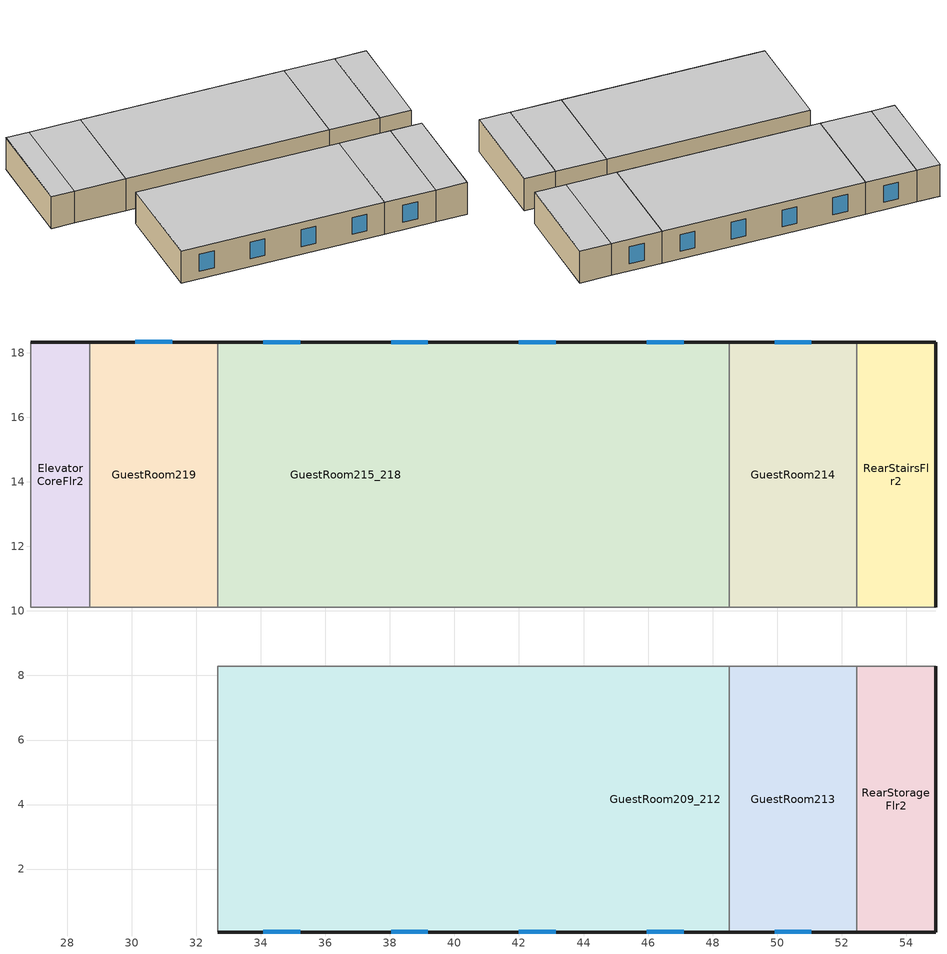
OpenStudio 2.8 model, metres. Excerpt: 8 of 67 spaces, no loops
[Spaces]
GuestRoom219
 floor to LaundryRoomFlr1: 32.66,18.34 32.66,10.11 28.7,10.11 28.7,18.34 z3.35
 wall outside: 32.66,18.34 28.7,18.34 z3.35:6.1
 wall to CorridorFlr2: 28.7,10.11 32.66,10.11 z3.35:6.1
 wall to GuestRoom215_218: 32.66,10.11 32.66,18.34 z3.35:6.1
 wall to ElevatorCoreFlr2: 28.7,18.34 28.7,10.11 z3.35:6.1
 window: 31.25,18.34 30.11,18.34 z4:5.45
 ceiling to GuestRoom319: 32.66,10.11 32.66,18.34 28.7,18.34 28.7,10.11 z6.1
GuestRoom215_218
 floor to EmployeeLoungeFlr1: 44.55,18.34 44.55,10.11 40.59,10.11 40.59,18.34 z3.35
 floor to LaundryRoomFlr1: 40.59,18.34 40.59,10.11 32.66,10.11 32.66,18.34 z3.35
 floor to GuestRoom105: 48.51,18.34 48.51,10.11 44.55,10.11 44.55,18.34 z3.35
 wall outside: 48.51,18.34 32.66,18.34 z3.35:6.1
 wall to CorridorFlr2: 32.66,10.11 48.51,10.11 z3.35:6.1
 wall to GuestRoom214: 48.51,10.11 48.51,18.34 z3.35:6.1
 window: 43.14,18.34 42,18.34 / 39.18,18.34 38.04,18.34 / 47.1,18.34 45.96,18.34 / 35.21,18.34 34.07,18.34 z4:5.45
 ceiling to GuestRoom315_318: 48.51,10.11 48.51,18.34 32.66,18.34 32.66,10.11 z6.1
GuestRoom213
 floor to GuestRoom103: 52.47,8.28 52.47,0.05 48.51,0.05 48.51,8.28 z3.35
 wall outside: 48.51,0.05 52.47,0.05 z3.35:6.1
 wall to GuestRoom209_212: 48.51,8.28 48.51,0.05 z3.35:6.1
 wall to CorridorFlr2: 52.47,8.28 48.51,8.28 z3.35:6.1
 wall to RearStorageFlr2: 52.47,0.05 52.47,8.28 z3.35:6.1
 window: 49.92,0.05 51.06,0.05 z4:5.45
 ceiling to GuestRoom313: 52.47,0.05 52.47,8.28 48.51,8.28 48.51,0.05 z6.1
RearStorageFlr2
 floor to RearStorageFlr1: 54.91,8.28 54.91,0.05 52.47,0.05 52.47,8.28 z3.35
 wall outside: 52.47,0.05 54.91,0.05 54.91,8.28 z3.35:6.1
 wall to CorridorFlr2: 54.91,8.28 52.47,8.28 z3.35:6.1
 ceiling to RearStorageFlr3: 54.91,0.05 54.91,8.28 52.47,8.28 52.47,0.05 z6.1
ElevatorCoreFlr2
 floor to ElevatorCoreFlr1: 28.7,18.34 28.7,10.11 26.87,10.11 26.87,18.34 z3.35
 wall outside: 28.7,18.34 26.87,18.34 z3.35:6.1
 wall to CorridorFlr2: 26.87,18.34 26.87,10.11 28.7,10.11 z3.35:6.1
 ceiling to ElevatorCoreFlr3: 28.7,10.11 28.7,18.34 26.87,18.34 26.87,10.11 z6.1
RearStairsFlr2
 floor to RearStairsFlr1: 54.91,18.34 54.91,10.11 52.47,10.11 52.47,18.34 z3.35
 wall outside: 54.91,10.11 54.91,18.34 52.47,18.34 z3.35:6.1
 wall to GuestRoom214: 52.47,18.34 52.47,10.11 z3.35:6.1
 wall to CorridorFlr2: 52.47,10.11 54.91,10.11 z3.35:6.1
 ceiling to RearStairsFlr3: 54.91,10.11 54.91,18.34 52.47,18.34 52.47,10.11 z6.1
GuestRoom209_212
 floor to GuestRoom102: 48.51,8.28 48.51,0.05 44.55,0.05 44.55,8.28 z3.35
 floor to GuestRoom101: 44.55,8.28 44.55,0.05 40.59,0.05 40.59,8.28 z3.35
 floor to MeetingRoomFlr1: 36.62,8.28 36.62,0.05 32.66,0.05 32.66,8.28 z3.35
 floor to MechanicalRoomFlr1: 40.59,8.28 40.59,0.05 36.62,0.05 36.62,8.28 z3.35
 wall outside: 32.66,0.05 48.51,0.05 z3.35:6.1
 wall to CorridorFlr2: 48.51,8.28 32.66,8.28 z3.35:6.1
 wall to GuestRoom206_208: 32.66,8.28 32.66,0.05 z3.35:6.1
 window: 34.07,0.05 35.21,0.05 / 38.04,0.05 39.18,0.05 / 45.96,0.05 47.1,0.05 / 42,0.05 43.14,0.05 z4:5.45
 ceiling to GuestRoom309_312: 48.51,0.05 48.51,8.28 32.66,8.28 32.66,0.05 z6.1
GuestRoom214
 floor to GuestRoom104: 52.47,18.34 52.47,10.11 48.51,10.11 48.51,18.34 z3.35
 wall outside: 52.47,18.34 48.51,18.34 z3.35:6.1
 wall to CorridorFlr2: 48.51,10.11 52.47,10.11 z3.35:6.1
 window: 51.06,18.34 49.92,18.34 z4:5.45
 ceiling to GuestRoom314: 52.47,10.11 52.47,18.34 48.51,18.34 48.51,10.11 z6.1
[Schedule:Ruleset]
Name | Default Day Schedule | Summer Design Day Schedule | Winter Design Day Schedule
HotelSmall ExerciseCenter_Occ_Sch | HotelSmall ExerciseCenter_Occ_Sch Default | HotelSmall ExerciseCenter_Occ_Sch Summer Design Day | HotelSmall ExerciseCenter_Occ_Sch Winter Design Day
HotelSmall BLDG_LIGHT_EXERCENTER_SCH | HotelSmall BLDG_LIGHT_EXERCENTER_SCH Default | HotelSmall BLDG_LIGHT_EXERCENTER_SCH Summer Design Day | HotelSmall BLDG_LIGHT_EXERCENTER_SCH Winter Design Day
HotelSmall ExerciseCenter_Eqp_Sch | HotelSmall ExerciseCenter_Eqp_Sch Default | HotelSmall ExerciseCenter_Eqp_Sch Summer Design Day | HotelSmall ExerciseCenter_Eqp_Sch Winter Design Day
HotelSmall Lobby_Occ_Sch | HotelSmall Lobby_Occ_Sch Default | HotelSmall Lobby_Occ_Sch Summer Design Day | HotelSmall Lobby_Occ_Sch Winter Design Day
HotelSmall BLDG_LIGHT_FRONTLOUNGE_SCH | HotelSmall BLDG_LIGHT_FRONTLOUNGE_SCH Default | HotelSmall BLDG_LIGHT_FRONTLOUNGE_SCH Summer Design Day | HotelSmall BLDG_LIGHT_FRONTLOUNGE_SCH Winter Design Day
HotelSmall Lobby_Eqp_Sch | HotelSmall Lobby_Eqp_Sch Default | HotelSmall Lobby_Eqp_Sch Summer Design Day | HotelSmall Lobby_Eqp_Sch Winter Design Day
HotelSmall LaundryRoom_Occ_Sch | HotelSmall LaundryRoom_Occ_Sch Default | HotelSmall LaundryRoom_Occ_Sch Summer Design Day | HotelSmall LaundryRoom_Occ_Sch Winter Design Day
HotelSmall BLDG_LIGHT_LAUNDRY_SCH | HotelSmall BLDG_LIGHT_LAUNDRY_SCH Default | HotelSmall BLDG_LIGHT_LAUNDRY_SCH Summer Design Day | HotelSmall BLDG_LIGHT_LAUNDRY_SCH Winter Design Day
HotelSmall LaundryRoom_Eqp_Elec_Sch | HotelSmall LaundryRoom_Eqp_Elec_Sch Default | HotelSmall LaundryRoom_Eqp_Elec_Sch Summer Design Day | HotelSmall LaundryRoom_Eqp_Elec_Sch Winter Design Day
HotelSmall LaundryRoom_Eqp_Gas_Sch | HotelSmall LaundryRoom_Eqp_Gas_Sch Default | HotelSmall LaundryRoom_Eqp_Gas_Sch Summer Design Day | HotelSmall LaundryRoom_Eqp_Gas_Sch Winter Design Day
HotelSmall BLDG_LIGHT_MECHROOM_SCH | HotelSmall BLDG_LIGHT_MECHROOM_SCH Default | HotelSmall BLDG_LIGHT_MECHROOM_SCH Summer Design Day | HotelSmall BLDG_LIGHT_MECHROOM_SCH Winter Design Day
HotelSmall MeetingRoom_Occ_Sch | HotelSmall MeetingRoom_Occ_Sch Default | HotelSmall MeetingRoom_Occ_Sch Summer Design Day | HotelSmall MeetingRoom_Occ_Sch Winter Design Day
HotelSmall BLDG_LIGHT_MEETINGROOM_SCH | HotelSmall BLDG_LIGHT_MEETINGROOM_SCH Default | HotelSmall BLDG_LIGHT_MEETINGROOM_SCH Summer Design Day | HotelSmall BLDG_LIGHT_MEETINGROOM_SCH Winter Design Day
HotelSmall MeetingRoom_Eqp_Sch | HotelSmall MeetingRoom_Eqp_Sch Default | HotelSmall MeetingRoom_Eqp_Sch Summer Design Day | HotelSmall MeetingRoom_Eqp_Sch Winter Design Day
HotelSmall Office_Occ_Sch | HotelSmall Office_Occ_Sch Default | HotelSmall Office_Occ_Sch Summer Design Day | HotelSmall Office_Occ_Sch Winter Design Day
SmallHotel Office Light | SmallHotel Office Light Default | SmallHotel Office Light Summer Design Day | SmallHotel Office Light Winter Design Day
HotelSmall OFF_EQUIP_SCH | HotelSmall OFF_EQUIP_SCH Default | HotelSmall OFF_EQUIP_SCH Summer Design Day | HotelSmall OFF_EQUIP_SCH Winter Design Day
HotelSmall EmployeeLounge_Occ_Sch | HotelSmall EmployeeLounge_Occ_Sch Default | HotelSmall EmployeeLounge_Occ_Sch Summer Design Day | HotelSmall EmployeeLounge_Occ_Sch Winter Design Day
HotelSmall BLDG_LIGHT_EMPLOYEELOUNGE_SCH | HotelSmall BLDG_LIGHT_EMPLOYEELOUNGE_SCH Default | HotelSmall BLDG_LIGHT_EMPLOYEELOUNGE_SCH Summer Design Day | HotelSmall BLDG_LIGHT_EMPLOYEELOUNGE_SCH Winter Design Day
HotelSmall EmployeeLounge_Eqp_Sch | HotelSmall EmployeeLounge_Eqp_Sch Default | HotelSmall EmployeeLounge_Eqp_Sch Summer Design Day | HotelSmall EmployeeLounge_Eqp_Sch Winter Design Day
[Schedule:Day]
HotelSmall ExerciseCenter_Occ_Sch Default; HotelSmall ExerciseCenter_Occ_Sch Winter Design Day; HotelSmall ExerciseCenter_Occ_Sch Summer Design Day: 6, 0, 0, 7, 0, 0.5, 11, 0, 1, 12, 0, 0.5, 13, 0, 0, 22, 0, 1, 23, 0, 0.5, 24, 0, 0
HotelSmall BLDG_LIGHT_EXERCENTER_SCH Default; HotelSmall BLDG_LIGHT_EXERCENTER_SCH Winter Design Day; HotelSmall BLDG_LIGHT_EXERCENTER_SCH Summer Design Day: 6, 0, 0, 7, 0, 0.5, 22, 0, 1, 23, 0, 0.5, 24, 0, 0
HotelSmall ExerciseCenter_Eqp_Sch Default; HotelSmall ExerciseCenter_Eqp_Sch Winter Design Day; HotelSmall ExerciseCenter_Eqp_Sch Summer Design Day: 6, 0, 0, 7, 0, 0.5, 9, 0, 1, 12, 0, 0.5, 13, 0, 0, 16, 0, 0.5, 17, 0, 1, 19, 0, 0.5, 21, 0, 1, 23, 0, 0.5, 24, 0, 0
HotelSmall CommonArea_Infil_Sch Default: 24, 0, 0.25
HotelSmall CommonArea_Infil_Sch Summer Design Day; HotelSmall Lobby_Occ_Sch Summer Design Day; HotelSmall BLDG_LIGHT_FRONTLOUNGE_SCH Summer Design Day; HotelSmall Lobby_Eqp_Sch Summer Design Day; HotelSmall LaundryRoom_Occ_Sch Summer Design Day; HotelSmall LaundryRoom_Eqp_Elec_Sch Summer Design Day; HotelSmall LaundryRoom_Eqp_Gas_Sch Summer Design Day; HotelSmall BLDG_LIGHT_MECHROOM_SCH Summer Design Day; HotelSmall MeetingRoom_Occ_Sch Summer Design Day; HotelSmall BLDG_LIGHT_MEETINGROOM_SCH Summer Design Day; HotelSmall Office_Occ_Sch Summer Design Day; SmallHotel Office Light Summer Design Day; HotelSmall OFF_EQUIP_SCH Summer Design Day; HotelSmall EmployeeLounge_Occ_Sch Summer Design Day; HotelSmall BLDG_LIGHT_EMPLOYEELOUNGE_SCH Summer Design Day; HotelSmall EmployeeLounge_Eqp_Sch Summer Design Day: 24, 0, 1
HotelSmall CommonArea_Infil_Sch Winter Design Day; HotelSmall Lobby_Occ_Sch Winter Design Day; HotelSmall BLDG_LIGHT_FRONTLOUNGE_SCH Winter Design Day; HotelSmall Lobby_Eqp_Sch Winter Design Day; HotelSmall LaundryRoom_Occ_Sch Winter Design Day; HotelSmall LaundryRoom_Eqp_Elec_Sch Winter Design Day; HotelSmall LaundryRoom_Eqp_Gas_Sch Winter Design Day; HotelSmall BLDG_LIGHT_MECHROOM_SCH Winter Design Day; HotelSmall MeetingRoom_Occ_Sch Winter Design Day; HotelSmall BLDG_LIGHT_MEETINGROOM_SCH Winter Design Day; HotelSmall Office_Occ_Sch Winter Design Day; SmallHotel Office Light Winter Design Day; HotelSmall OFF_EQUIP_SCH Winter Design Day; HotelSmall EmployeeLounge_Occ_Sch Winter Design Day; HotelSmall BLDG_LIGHT_EMPLOYEELOUNGE_SCH Winter Design Day; HotelSmall EmployeeLounge_Eqp_Sch Winter Design Day: 24, 0, 0
HotelSmall Lobby_Occ_Sch Default: 6, 0, 0.1, 7, 0, 0.3, 10, 0, 0.7, 22, 0, 0.2, 24, 0, 0.1
HotelSmall Lobby_Occ_Sch Wkdy Day: 5, 0, 0.1, 6, 0, 0.3, 10, 0, 0.7, 16, 0, 0.2, 18, 0, 0.4, 22, 0, 0.2, 24, 0, 0.1
HotelSmall BLDG_LIGHT_FRONTLOUNGE_SCH Default; HotelSmall BLDG_LIGHT_MEETINGROOM_SCH Default; HotelSmall BLDG_LIGHT_EMPLOYEELOUNGE_SCH Default: 5, 0, 0, 6, 0, 0.2, 7, 0, 0.3, 8, 0, 0.5, 18, 0, 1, 19, 0, 0.5, 20, 0, 0.3, 21, 0, 0.2, 22, 0, 0.05, 24, 0, 0
HotelSmall Lobby_Eqp_Sch Default: 5, 0, 0.21, 6, 0, 0.68, 10, 0, 1, 11, 0, 0.32, 23, 0, 0.23, 24, 0, 0.21
HotelSmall LaundryRoom_Occ_Sch Default; HotelSmall LaundryRoom_Occ_Sch Default|Wkdy Day: 8, 0, 0, 10, 0, 0.09, 12, 0, 0.18, 13, 0, 0, 16, 0, 0.18, 17, 0, 0.09, 24, 0, 0
HotelSmall BLDG_LIGHT_LAUNDRY_SCH Default; HotelSmall BLDG_LIGHT_LAUNDRY_SCH Winter Design Day; HotelSmall BLDG_LIGHT_LAUNDRY_SCH Summer Design Day: 8, 0, 0, 17, 0, 1, 24, 0, 0
HotelSmall LaundryRoom_Eqp_Elec_Sch Default: 8, 0, 0, 16, 0, 1, 24, 0, 0
HotelSmall LaundryRoom_Eqp_Gas_Sch Default: 9, 0, 0, 17, 0, 1, 24, 0, 0
HotelSmall BLDG_LIGHT_MECHROOM_SCH Default; HotelSmall BLDG_LIGHT_MECHROOM_SCH Default|Wkdy Day: 7, 0, 0.1, 8, 0, 0.2, 18, 0, 0.4, 22, 0, 0.2, 24, 0, 0.1
HotelSmall MeetingRoom_Occ_Sch Default; HotelSmall MeetingRoom_Occ_Sch Default|Wkdy Day: 7, 0, 0, 8, 0, 0.05, 10, 0, 0.5, 12, 0, 0.2, 13, 0, 0.05, 15, 0, 0.5, 18, 0, 0.2, 20, 0, 0.05, 24, 0, 0
HotelSmall MeetingRoom_Eqp_Sch Default; HotelSmall MeetingRoom_Eqp_Sch Winter Design Day; HotelSmall MeetingRoom_Eqp_Sch Summer Design Day: 7, 0, 0, 8, 0, 0.05, 10, 0, 0.54, 12, 0, 0.26, 13, 0, 0.05, 15, 0, 0.54, 18, 0, 0.26, 20, 0, 0.05, 24, 0, 0
HotelSmall Office_Occ_Sch Default: 7, 0, 0.2, 8, 0, 0.3, 17, 0, 0.5, 18, 0, 0.3, 24, 0, 0.2
HotelSmall Office_Occ_Sch Wkdy Day: 6, 0, 0.2, 7, 0, 0.3, 8, 0, 0.4, 12, 0, 1, 13, 0, 0.5, 17, 0, 1, 18, 0, 0.4, 19, 0, 0.3, 24, 0, 0.2
SmallHotel Office Light Default: 7, 0, 0.5, 8, 0, 0.61, 12, 0, 0.9, 13, 0, 0.8, 17, 0, 0.9, 18, 0, 0.61, 24, 0, 0.5
HotelSmall OFF_EQUIP_SCH Default: 5, 0, 0.305497, 7, 0, 0.351785, 8, 0, 0.398072, 18, 0, 0.583222, 22, 0, 0.44436, 24, 0, 0.305497
HotelSmall OFF_EQUIP_SCH Wkdy Day: 5, 0, 0.305497, 7, 0, 0.351785, 10, 0, 0.398072, 12, 0, 0.92575, 13, 0, 0.870205, 17, 0, 0.92575, 18, 0, 0.694312, 20, 0, 0.583222, 22, 0, 0.44436, 24, 0, 0.305497
HotelSmall EmployeeLounge_Occ_Sch Default: 5, 0, 0, 8, 0, 0.05, 12, 0, 0.1, 13, 0, 0.2, 18, 0, 0.1, 20, 0, 0.05, 24, 0, 0
HotelSmall EmployeeLounge_Occ_Sch Wkdy Day: 5, 0, 0, 7, 0, 0.1, 12, 0, 0.2, 13, 0, 0.7, 18, 0, 0.2, 20, 0, 0.1, 24, 0, 0
HotelSmall EmployeeLounge_Eqp_Sch Default; HotelSmall EmployeeLounge_Eqp_Sch Default|Wkdy Day: 5, 0, 0.0795031, 7, 0, 0.182099, 8, 0, 0.239603, 10, 0, 0.958413, 12, 0, 0.824235, 13, 0, 0.958413, 18, 0, 0.824235, 19, 0, 0.239603, 20, 0, 0.182099, 24, 0, 0.0795031
HotelSmall ELEV_LIGHT_FAN_SCH_ADD_DF Default: 4, 0, 0.05, 5, 0, 0.1, 6, 0, 0.2, 7, 0, 0.4, 9, 0, 0.5, 10, 0, 0.35, 16, 0, 0.15, 17, 0, 0.35, 19, 0, 0.5, 21, 0, 0.4, 22, 0, 0.3, 23, 0, 0.2, 24, 0, 0.1
HotelSmall ELEV_LIGHT_FAN_SCH_ADD_DF Summer Design Day: 24, 0, 0.5
HotelSmall ELEV_LIGHT_FAN_SCH_ADD_DF Winter Design Day: 24, 0, 0.05
HotelSmall INFIL_Door_Opening_SCH Default; HotelSmall INFIL_Door_Opening_SCH Winter Design Day; HotelSmall INFIL_Door_Opening_SCH Summer Design Day: 6, 0, 0, 7, 0, 0.144, 8, 0, 1, 17, 0, 0.144, 18, 0, 1, 22, 0, 0.144, 24, 0, 0
[Schedule:Rule] Rule Order=0; Apply Monday=Yes; Apply Tuesday=Yes; Apply Wednesday=Yes; Apply Thursday=Yes; Apply Friday=Yes; Date Specification Type=DateRange; Start Month=1; Start Day=1; End Month=12; End Day=31
Name | Schedule Ruleset | Day Schedule
Schedule Rule 2 | HotelSmall Lobby_Occ_Sch | HotelSmall Lobby_Occ_Sch Wkdy Day
Schedule Rule 6 | HotelSmall LaundryRoom_Occ_Sch | HotelSmall LaundryRoom_Occ_Sch Default|Wkdy Day
Schedule Rule 7 | HotelSmall BLDG_LIGHT_MECHROOM_SCH | HotelSmall BLDG_LIGHT_MECHROOM_SCH Default|Wkdy Day
Schedule Rule 8 | HotelSmall MeetingRoom_Occ_Sch | HotelSmall MeetingRoom_Occ_Sch Default|Wkdy Day
Schedule Rule 9 | HotelSmall Office_Occ_Sch | HotelSmall Office_Occ_Sch Wkdy Day
Schedule Rule 10 | HotelSmall OFF_EQUIP_SCH | HotelSmall OFF_EQUIP_SCH Wkdy Day
Schedule Rule 11 | HotelSmall EmployeeLounge_Occ_Sch | HotelSmall EmployeeLounge_Occ_Sch Wkdy Day
Schedule Rule 12 | HotelSmall EmployeeLounge_Eqp_Sch | HotelSmall EmployeeLounge_Eqp_Sch Default|Wkdy Day
